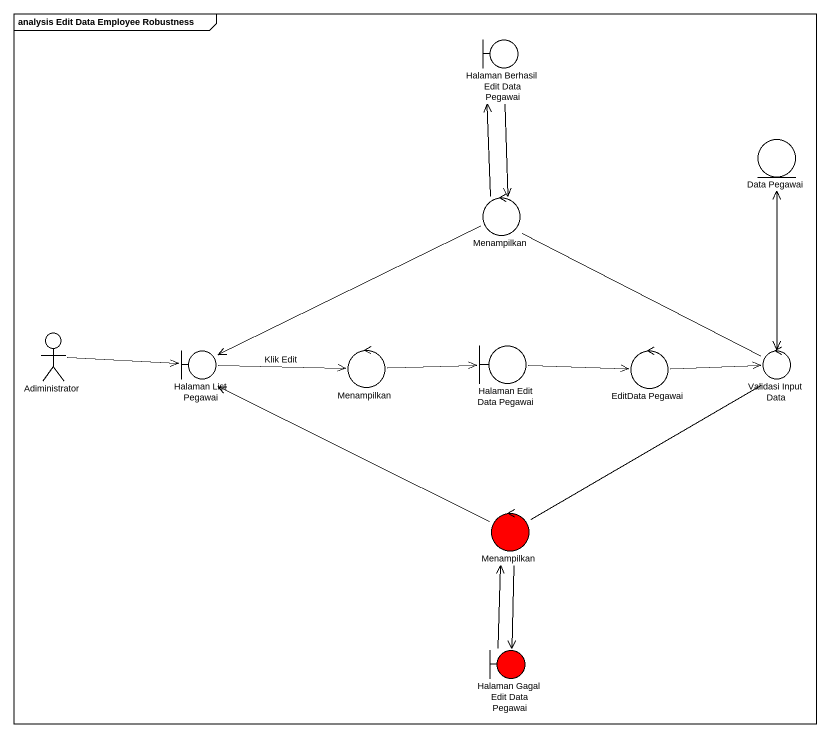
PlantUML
@startuml
mainframe analysis Edit Data Employee Robustness
boundary "Halaman Berhasil Edit Data Pegawai" as Halaman_Berhasil_Edit_Data
entity "Data Pegawai" as Data_Pegawai
control Menampilkan
actor Adiministrator
boundary "Halaman List Pegawai" as Halaman_List_Pegawai
control "Menampilkan" as Menampilkan_2
boundary "Halaman Edit Data Pegawai" as Halaman_Edit_Data_Pegawai
control "EditData Pegawai" as EditData_Pegawai
control "Validasi Input Data" as Validasi_Input_Data
control "Menampilkan" as Menampilkan_3 #FF0000
boundary "Halaman Gagal Edit Data Pegawai" as Halaman_Gagal_Edit_Data #FF0000
Halaman_Berhasil_Edit_Data --> Menampilkan
Data_Pegawai <--> Validasi_Input_Data
Menampilkan -up-> Halaman_Berhasil_Edit_Data
Menampilkan -left-> Halaman_List_Pegawai
Adiministrator -right-> Halaman_List_Pegawai
Halaman_List_Pegawai -right-> Menampilkan_2 : Klik Edit
Menampilkan_2 -right-> Halaman_Edit_Data_Pegawai
Halaman_Edit_Data_Pegawai -right-> EditData_Pegawai
EditData_Pegawai -right-> Validasi_Input_Data
Validasi_Input_Data -left- Menampilkan
Validasi_Input_Data -- Menampilkan_3
Menampilkan_3 -left-> Halaman_List_Pegawai
Menampilkan_3 --> Halaman_Gagal_Edit_Data
Halaman_Gagal_Edit_Data -up-> Menampilkan_3
@enduml
